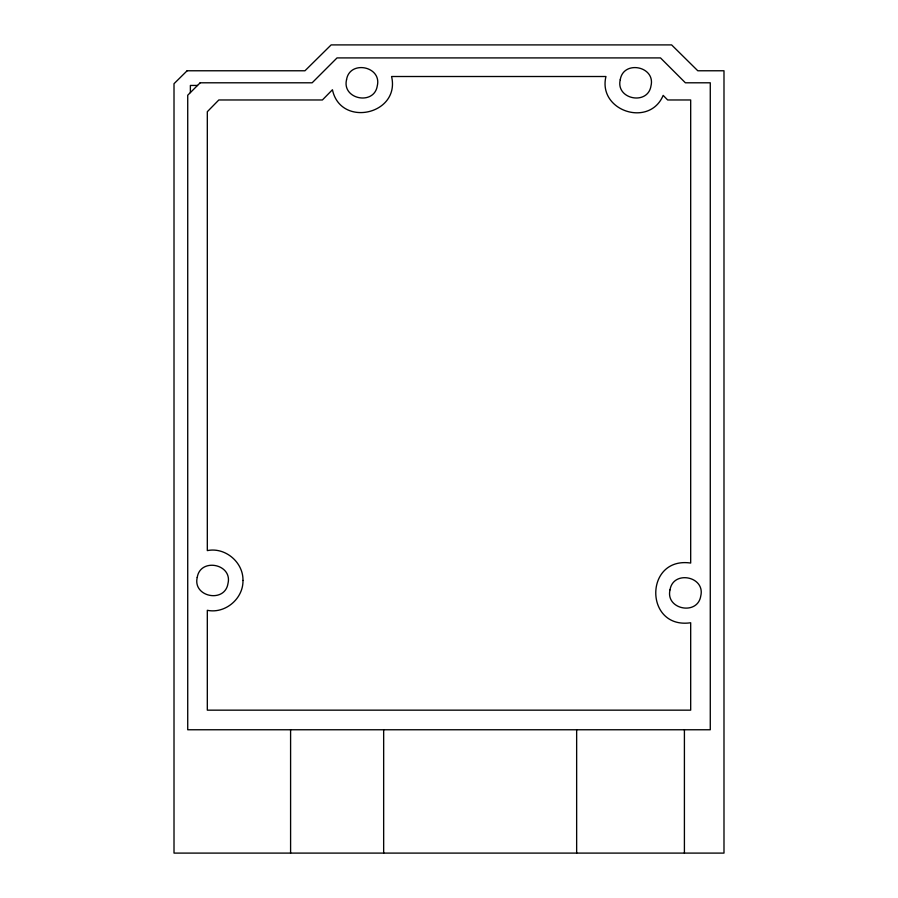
<?xml version="1.0" encoding="UTF-8"?>
<svg xmlns="http://www.w3.org/2000/svg" width="898" height="898" viewBox="0 0 898 898"><rect width="100%" height="100%" fill="white"/><g stroke="black" fill="none" stroke-linecap="round" stroke-linejoin="round"><path stroke-width="1.35" d="M197.526 85.445L190.376 85.445L190.376 92.595M684.411 729.76L684.411 853.1M576.651 729.76L576.651 853.1M383.659 729.76L383.659 853.1M290.593 729.76L290.593 853.1M346.538 79.742C341.768 99.352 374.185 105.807 377.283 85.849C382.054 66.239 349.636 59.784 346.538 79.742M620.249 79.742C615.478 99.352 647.896 105.807 650.994 85.849C655.765 66.239 623.347 59.784 620.249 79.742M670.02 589.84C665.25 609.461 697.667 615.916 700.766 595.958C705.536 576.336 673.118 569.893 670.02 589.84M197.234 577.403C192.464 597.024 224.882 603.467 227.98 583.52C232.75 563.899 200.333 557.456 197.234 577.403M242.976 580.456C243.392 598.652 225.174 614.019 207.315 610.303L207.315 710.161L690.685 710.161L690.685 622.752C644.135 629.532 644.135 556.266 690.685 563.057L690.685 99.97L667.663 99.97L663.162 95.39C649.49 128.021 597.608 110.858 605.948 76.51L391.584 76.51C400.452 114.54 340.544 127.976 332.44 89.744L322.404 99.97L218.831 99.97L207.315 111.711L207.315 550.609C225.174 546.904 243.392 562.271 242.976 580.456M200.164 82.796L187.727 95.233L187.727 729.76L710.273 729.76L710.273 82.796L685.387 82.796L660.501 57.91L337.031 57.91L312.145 82.796L200.164 82.796M187.11 70.774L174.01 83.705L174.01 853.1L723.99 853.1L723.99 70.774L697.802 70.774L671.614 44.9L331.149 44.9L304.961 70.774L187.11 70.774"/></g></svg>
